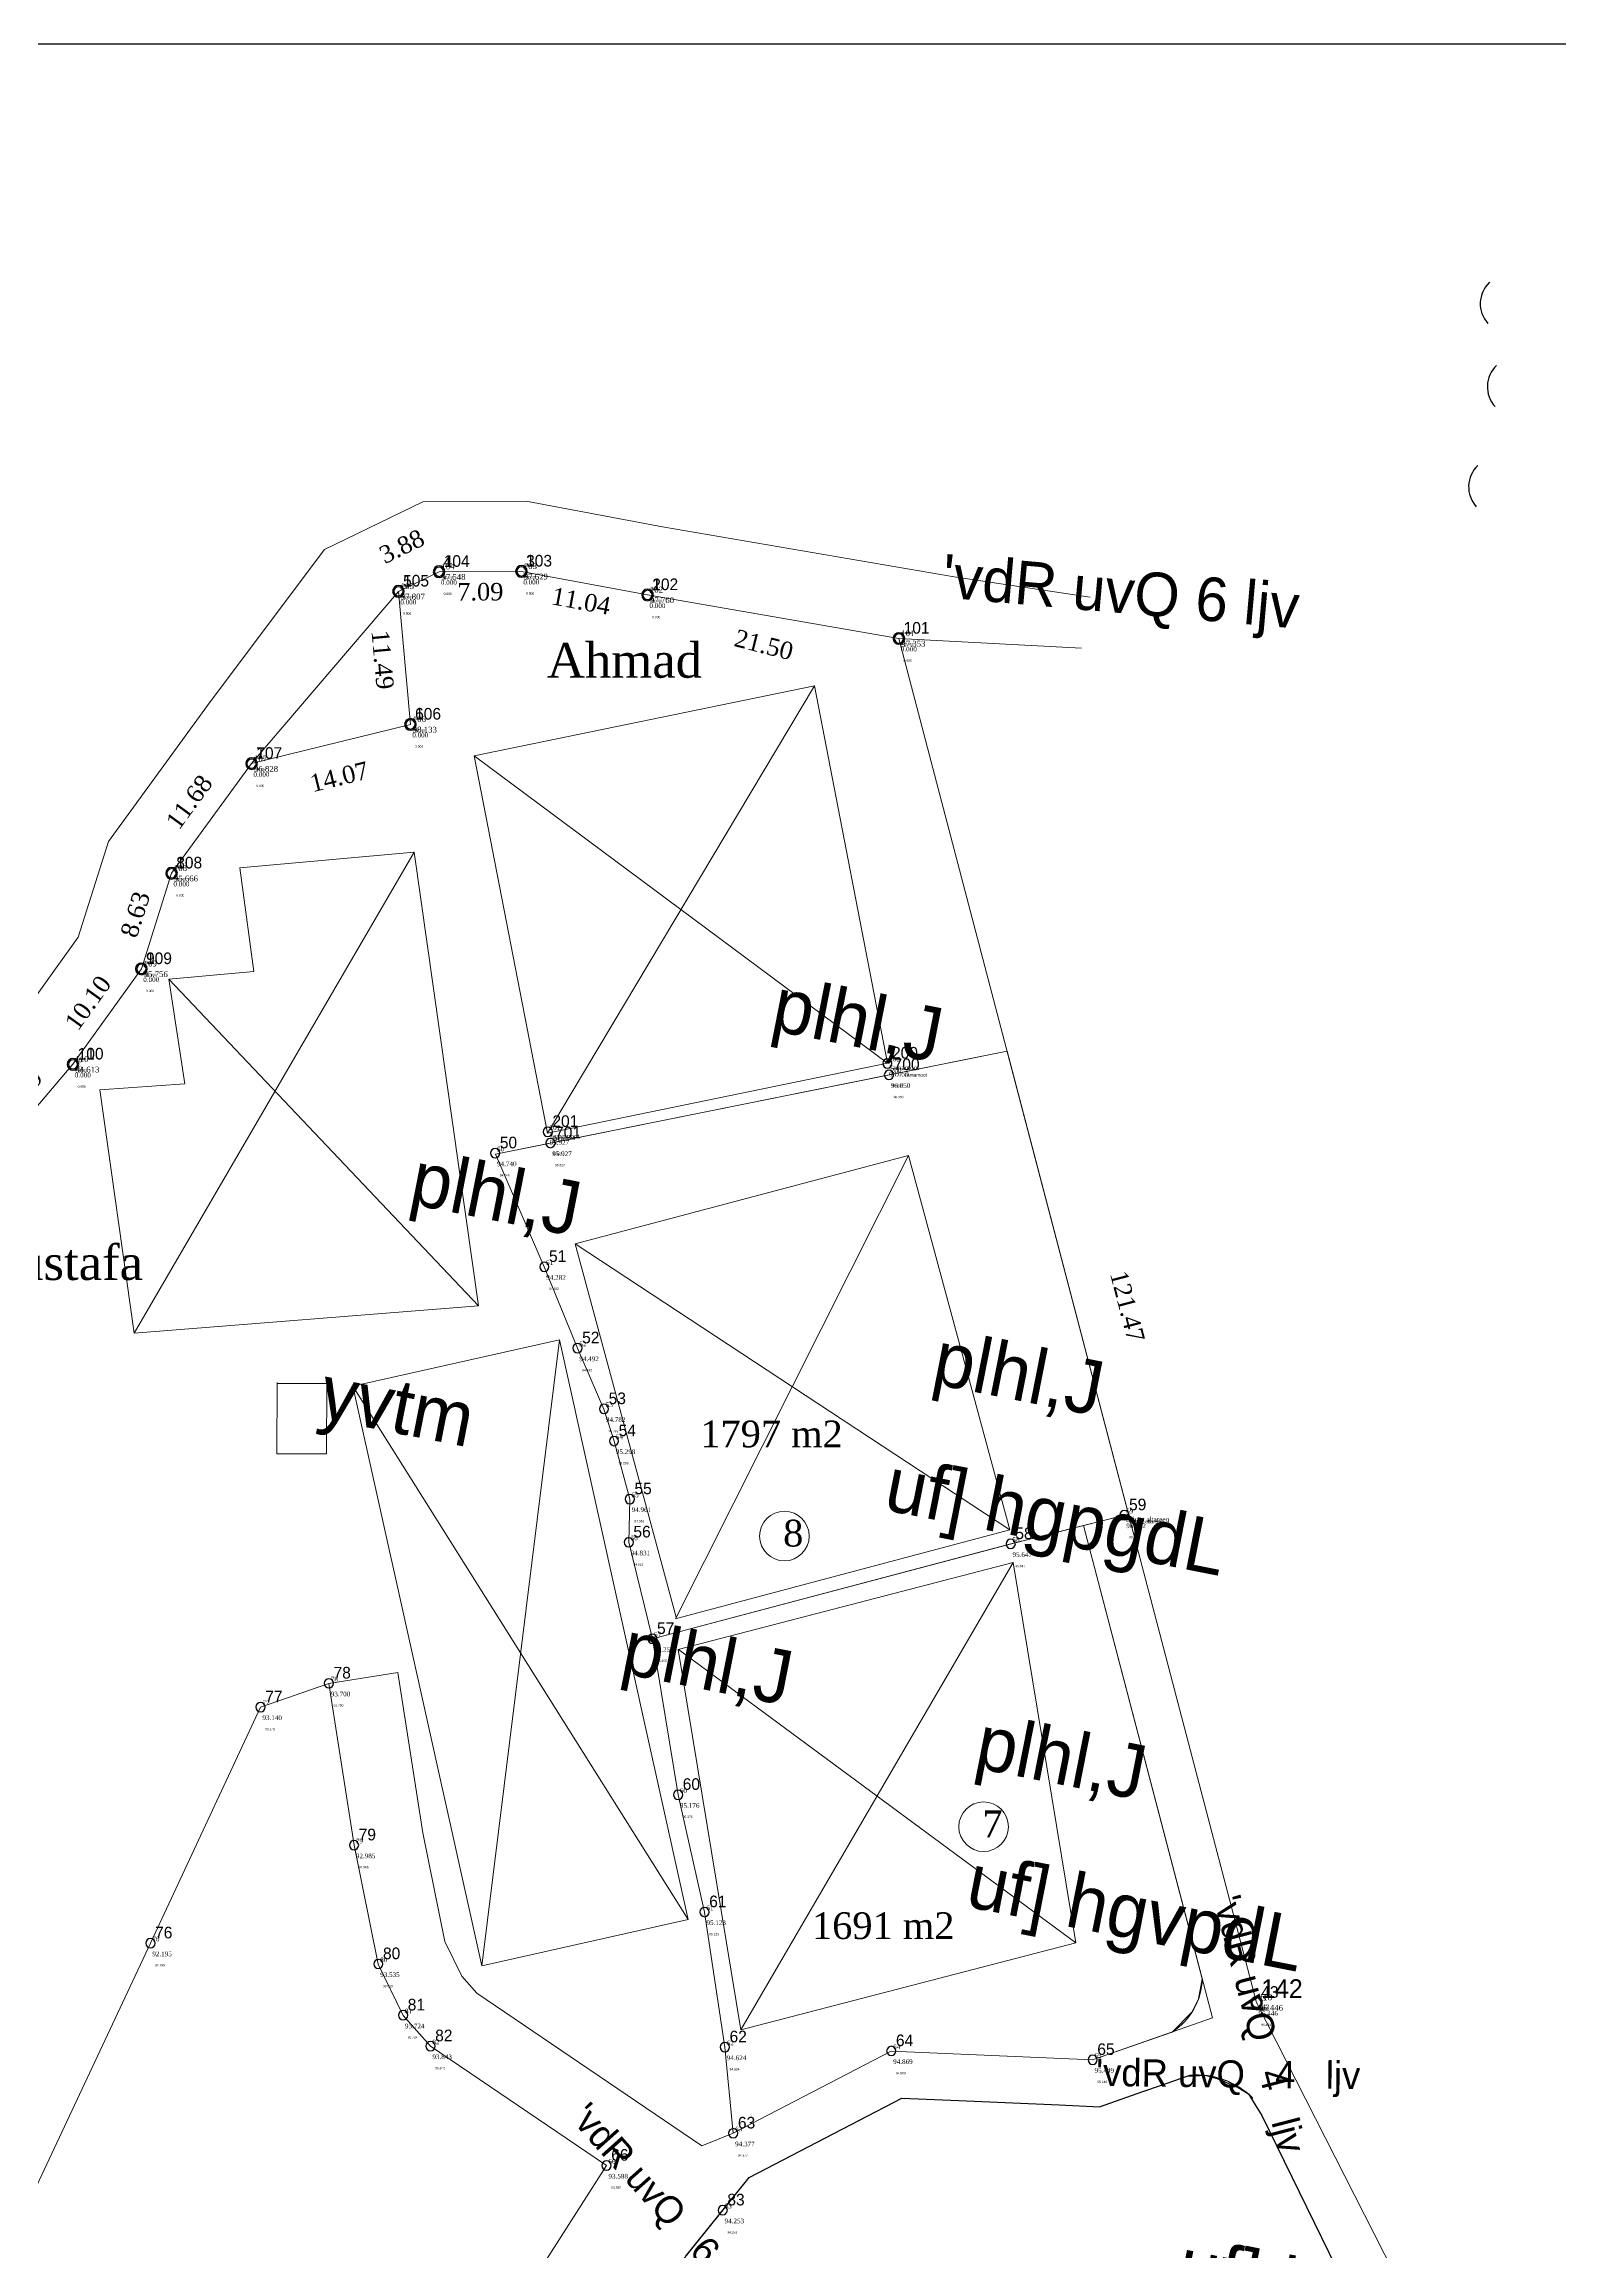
# Model space of a CAD drawing. Header units: millimetres. Extents: x 0 to 151572, y 0 to 180002.
# Drawn here: x 151310.6 to 151440.9, y 179811.9 to 180001.7 of the extents above; entities that cross this region are included whole.
import ezdxf

# ---------------------------------------------------------------- set-up
doc = ezdxf.new("R2010")
doc.units = ezdxf.units.MM
doc.layers.get('0').update_dxf_attribs({"linetype": 'CONTINUOUS'})
doc.layers.get('DEFPOINTS').update_dxf_attribs({"linetype": 'CONTINUOUS'})
for name, color, linetype in [('1', 7, 'CONTINUOUS'), ('10', 7, 'CONTINUOUS'), ('142', 7, 'CONTINUOUS'), ('2', 7, 'CONTINUOUS'), ('3', 7, 'CONTINUOUS'), ('4', 7, 'CONTINUOUS'), ('5', 7, 'CONTINUOUS'), ('6', 7, 'CONTINUOUS'), ('7', 7, 'CONTINUOUS'), ('7amamoot', 7, 'CONTINUOUS'), ('8', 7, 'CONTINUOUS'), ('9', 7, 'CONTINUOUS'), ('DIM', 12, 'CONTINUOUS'), ('DIM6', 2, 'CONTINUOUS'), ('DIMEN', 1, 'CONTINUOUS'), ('FRAME', 7, 'CONTINUOUS'), ('HATCH', 3, 'CONTINUOUS'), ('Layer1', 4, 'CONTINUOUS'), ('LINE', 3, 'CONTINUOUS'), ('nehaet', 7, 'CONTINUOUS'), ('Point_Codes', 7, 'CONTINUOUS'), ('Point_Elevations', 7, 'CONTINUOUS'), ('Point_Names', 7, 'CONTINUOUS'), ('TEXT', 6, 'CONTINUOUS')]:
    doc.layers.add(name, color=color, linetype=linetype)
doc.styles.add('F1', font='f1.shx', dxfattribs={"height": 0.5})
doc.styles.add('MONOTEXT', font='txt')
doc.styles.get("Standard").update_dxf_attribs({"font": 'times.ttf', "height": 1})
doc.dimstyles.new('250', dxfattribs={"dimtxt": 1.5, "dimasz": 0.18, "dimexe": 0.18, "dimexo": 0.0625, "dimgap": 0.09, "dimtad": 0, "dimzin": 0, "dimdsep": 46, "dimtxsty": 'Standard', "dimcen": 0.09, "dimse1": 1, "dimse2": 1, "dimsd1": 1, "dimsd2": 1, "dimclrt": 2, "dimazin": 0, "dimtfac": 1, "dimtofl": 0, "dimtmove": 0, "dimatfit": 3, "dimfxl": 1, "dimtolj": 1, "dimtzin": 0, "dimarcsym": 0})

# ---------------------------------------------------------------- blocks, each defined once
blk = doc.blocks.new('CIRCLE', base_point=(100, 100))
at = {"color": 0}
for start, end in [(90, 270), (270, 90)]:
    blk.add_arc((100, 100), 100, start, end, dxfattribs=at)
at = {"flags": 1}
for tag in ['NAME', 'FEATURE_CODE']:
    blk.add_attdef(tag, (0, 0), '', height=1, dxfattribs=at)
blk = doc.blocks.new('*D53')
at = {"layer": 'DEFPOINTS', "color": 0, "transparency": 16777216}
for p in [(151388.31, 179951.92), (151384.01, 179950.79), (151414.86, 179833.3)]:
    blk.add_point(p, dxfattribs=at)
at = {"layer": 'DIM6', "color": 2, "lineweight": 0, "transparency": 16777216, "insert": (151403.74, 179893.18), "char_height": 1.5, "attachment_point": 5, "rotation": 284.7117}
blk.add_mtext('\\A1;121.47', dxfattribs=at)
blk = doc.blocks.new('*D34')
at = {"layer": 'DEFPOINTS', "color": 0, "transparency": 16777216}
for p in [(151313.06, 179914), (151305.78, 179908.25), (151307.17, 179907.07)]:
    blk.add_point(p, dxfattribs=at)
at = {"layer": 'DIM6', "color": 2, "lineweight": 0, "transparency": 16777216, "insert": (151308.72, 179911.72), "char_height": 1.5, "attachment_point": 5, "rotation": 49.6686}
blk.add_mtext('\\A1;9.09', dxfattribs=at)
blk = doc.blocks.new('*D33')
at = {"layer": 'DEFPOINTS', "color": 0, "transparency": 16777216}
for p in [(151318.94, 179922.21), (151311.41, 179915.18), (151313.06, 179914)]:
    blk.add_point(p, dxfattribs=at)
at = {"layer": 'DIM6', "color": 2, "lineweight": 0, "transparency": 16777216, "insert": (151314.35, 179919.28), "char_height": 1.5, "attachment_point": 5, "rotation": 54.3764}
blk.add_mtext('\\A1;10.10', dxfattribs=at)
blk = doc.blocks.new('*D32')
at = {"layer": 'DEFPOINTS', "color": 0, "transparency": 16777216}
for p in [(151321.53, 179930.43), (151317.12, 179922.78), (151318.94, 179922.21)]:
    blk.add_point(p, dxfattribs=at)
at = {"layer": 'DIM6', "color": 2, "lineweight": 0, "transparency": 16777216, "insert": (151318.42, 179926.89), "char_height": 1.5, "attachment_point": 5, "rotation": 72.4686}
blk.add_mtext('\\A1;8.63', dxfattribs=at)
blk = doc.blocks.new('*D31')
at = {"layer": 'DEFPOINTS', "color": 0, "transparency": 16777216}
for p in [(151328.42, 179939.86), (151319.61, 179931.83), (151321.53, 179930.43)]:
    blk.add_point(p, dxfattribs=at)
at = {"layer": 'DIM6', "color": 2, "lineweight": 0, "transparency": 16777216, "insert": (151323.06, 179936.55), "char_height": 1.5, "attachment_point": 5, "rotation": 53.8542}
blk.add_mtext('\\A1;11.68', dxfattribs=at)
blk = doc.blocks.new('*D30')
at = {"layer": 'DEFPOINTS', "color": 0, "transparency": 16777216}
for p in [(151342.08, 179943.23), (151328.42, 179939.86), (151342.78, 179940.41)]:
    blk.add_point(p, dxfattribs=at)
at = {"layer": 'DIM6', "color": 2, "lineweight": 0, "transparency": 16777216, "insert": (151335.95, 179938.72), "char_height": 1.5, "attachment_point": 5, "rotation": 13.8735}
blk.add_mtext('\\A1;14.07', dxfattribs=at)
blk = doc.blocks.new('*D29')
at = {"layer": 'DEFPOINTS', "color": 0, "transparency": 16777216}
for p in [(151341.05, 179954.68), (151340.21, 179943.07), (151342.08, 179943.23)]:
    blk.add_point(p, dxfattribs=at)
at = {"layer": 'DIM6', "color": 2, "lineweight": 0, "transparency": 16777216, "insert": (151339.69, 179948.79), "char_height": 1.5, "attachment_point": 5, "rotation": 275.1489}
blk.add_mtext('\\A1;11.49', dxfattribs=at)
blk = doc.blocks.new('*D28')
at = {"layer": 'DEFPOINTS', "color": 0, "transparency": 16777216}
for p in [(151339.59, 179957.69), (151344.54, 179956.37), (151341.05, 179954.68)]:
    blk.add_point(p, dxfattribs=at)
at = {"layer": 'DIM6', "color": 2, "lineweight": 0, "transparency": 16777216, "insert": (151341.34, 179958.54), "char_height": 1.5, "attachment_point": 5, "rotation": 25.8382}
blk.add_mtext('\\A1;3.88', dxfattribs=at)
blk = doc.blocks.new('*D27')
at = {"layer": 'DEFPOINTS', "color": 0, "transparency": 16777216}
for p in [(151344.54, 179956.37), (151351.63, 179956.4), (151344.55, 179954.61)]:
    blk.add_point(p, dxfattribs=at)
at = {"layer": 'DIM6', "color": 2, "lineweight": 0, "transparency": 16777216, "insert": (151348.09, 179954.63), "char_height": 1.5, "attachment_point": 5, "rotation": 0.2307}
blk.add_mtext('\\A1;7.09', dxfattribs=at)
blk = doc.blocks.new('*D26')
at = {"layer": 'DEFPOINTS', "color": 0, "transparency": 16777216}
for p in [(151351.63, 179956.4), (151362.48, 179954.37), (151362.19, 179952.83)]:
    blk.add_point(p, dxfattribs=at)
at = {"layer": 'DIM6', "color": 2, "lineweight": 0, "transparency": 16777216, "insert": (151356.76, 179953.84), "char_height": 1.5, "attachment_point": 5, "rotation": 349.4149}
blk.add_mtext('\\A1;11.04', dxfattribs=at)
blk = doc.blocks.new('*D25')
at = {"layer": 'DEFPOINTS', "color": 0, "transparency": 16777216}
for p in [(151362.48, 179954.37), (151382.9, 179947.44), (151383.32, 179949.1)]:
    blk.add_point(p, dxfattribs=at)
at = {"layer": 'DIM6', "color": 2, "lineweight": 0, "transparency": 16777216, "insert": (151372.48, 179950.08), "char_height": 1.5, "attachment_point": 5, "rotation": 345.8046}
blk.add_mtext('\\A1;21.50', dxfattribs=at)
blk = doc.blocks.new('A$C45845B06')
at = {"color": 30}
ref = blk.add_blockref('CIRCLE', (121.65, 235.79, 96.05), dxfattribs=dict(at, xscale=0.003999999986262992, yscale=0.003999999986262992, zscale=0.003999999986262992))
ref.add_attrib('NAME', '700', (121.81, 235.95, 96.05), dxfattribs={"height": 0.4})
ref.add_attrib('ELEVATION', '96.050', (121.81, 234.67, 96.05), dxfattribs={"height": 0.4})
ref = blk.add_blockref('CIRCLE', (92.53, 229.93, 95.93), dxfattribs=dict(at, xscale=0.003999999986262992, yscale=0.003999999986262992, zscale=0.003999999986262992))
ref.add_attrib('NAME', '701', (92.69, 230.09, 95.93), dxfattribs={"height": 0.4})
ref.add_attrib('ELEVATION', '95.927', (92.69, 228.81, 95.93), dxfattribs={"height": 0.4})
ref = blk.add_blockref('CIRCLE', (87.78, 229.06, 94.74), dxfattribs=dict(at, xscale=0.003999999986262992, yscale=0.003999999986262992, zscale=0.003999999986262992))
ref.add_attrib('NAME', '50', (87.94, 229.22, 94.74), dxfattribs={"height": 0.4})
ref.add_attrib('ELEVATION', '94.740', (87.94, 227.94, 94.74), dxfattribs={"height": 0.4})
ref = blk.add_blockref('CIRCLE', (92.01, 219.29, 94.28), dxfattribs=dict(at, xscale=0.003999999986262992, yscale=0.003999999986262992, zscale=0.003999999986262992))
ref.add_attrib('NAME', '51', (92.17, 219.45, 94.28), dxfattribs={"height": 0.4})
ref.add_attrib('ELEVATION', '94.282', (92.17, 218.17, 94.28), dxfattribs={"height": 0.4})
ref = blk.add_blockref('CIRCLE', (94.86, 212.29, 94.49), dxfattribs=dict(at, xscale=0.003999999986262992, yscale=0.003999999986262992, zscale=0.003999999986262992))
ref.add_attrib('NAME', '52', (95.02, 212.45, 94.49), dxfattribs={"height": 0.4})
ref.add_attrib('ELEVATION', '94.492', (95.02, 211.17, 94.49), dxfattribs={"height": 0.4})
ref = blk.add_blockref('CIRCLE', (97.14, 207.06, 94.78), dxfattribs=dict(at, xscale=0.003999999986262992, yscale=0.003999999986262992, zscale=0.003999999986262992))
ref.add_attrib('NAME', '53', (97.3, 207.22, 94.78), dxfattribs={"height": 0.4})
ref.add_attrib('ELEVATION', '94.782', (97.3, 205.94, 94.78), dxfattribs={"height": 0.4})
ref = blk.add_blockref('CIRCLE', (98, 204.3, 95.3), dxfattribs=dict(at, xscale=0.003999999986262992, yscale=0.003999999986262992, zscale=0.003999999986262992))
ref.add_attrib('NAME', '54', (98.16, 204.46, 95.3), dxfattribs={"height": 0.4})
ref.add_attrib('ELEVATION', '95.298', (98.16, 203.18, 95.3), dxfattribs={"height": 0.4})
ref = blk.add_blockref('CIRCLE', (99.36, 199.31, 94.96), dxfattribs=dict(at, xscale=0.003999999986262992, yscale=0.003999999986262992, zscale=0.003999999986262992))
ref.add_attrib('NAME', '55', (99.52, 199.47, 94.96), dxfattribs={"height": 0.4})
ref.add_attrib('ELEVATION', '94.961', (99.52, 198.19, 94.96), dxfattribs={"height": 0.4})
ref = blk.add_blockref('CIRCLE', (99.27, 195.59, 94.83), dxfattribs=dict(at, xscale=0.003999999986262992, yscale=0.003999999986262992, zscale=0.003999999986262992))
ref.add_attrib('NAME', '56', (99.43, 195.75, 94.83), dxfattribs={"height": 0.4})
ref.add_attrib('ELEVATION', '94.831', (99.43, 194.47, 94.83), dxfattribs={"height": 0.4})
ref = blk.add_blockref('CIRCLE', (132.12, 195.45, 95.65), dxfattribs=dict(at, xscale=0.003999999986262992, yscale=0.003999999986262992, zscale=0.003999999986262992))
ref.add_attrib('NAME', '58', (132.28, 195.61, 95.65), dxfattribs={"height": 0.4})
ref.add_attrib('ELEVATION', '95.647', (132.28, 194.33, 95.65), dxfattribs={"height": 0.4})
ref = blk.add_blockref('CIRCLE', (101.3, 187.29, 95.25), dxfattribs=dict(at, xscale=0.003999999986262992, yscale=0.003999999986262992, zscale=0.003999999986262992))
ref.add_attrib('NAME', '57', (101.46, 187.45, 95.25), dxfattribs={"height": 0.4})
ref.add_attrib('ELEVATION', '95.255', (101.46, 186.17, 95.25), dxfattribs={"height": 0.4})
ref = blk.add_blockref('CIRCLE', (73.48, 183.46, 93.7), dxfattribs=dict(at, xscale=0.003999999986262992, yscale=0.003999999986262992, zscale=0.003999999986262992))
ref.add_attrib('NAME', '78', (73.64, 183.62, 93.7), dxfattribs={"height": 0.4})
ref.add_attrib('ELEVATION', '93.700', (73.64, 182.34, 93.7), dxfattribs={"height": 0.4})
ref = blk.add_blockref('CIRCLE', (67.6, 181.42, 93.14), dxfattribs=dict(at, xscale=0.003999999986262992, yscale=0.003999999986262992, zscale=0.003999999986262992))
ref.add_attrib('NAME', '77', (67.76, 181.58, 93.14), dxfattribs={"height": 0.4})
ref.add_attrib('ELEVATION', '93.140', (67.76, 180.3, 93.14), dxfattribs={"height": 0.4})
ref = blk.add_blockref('CIRCLE', (103.51, 173.88, 95.18), dxfattribs=dict(at, xscale=0.003999999986262992, yscale=0.003999999986262992, zscale=0.003999999986262992))
ref.add_attrib('NAME', '60', (103.67, 174.04, 95.18), dxfattribs={"height": 0.4})
ref.add_attrib('ELEVATION', '95.176', (103.67, 172.76, 95.18), dxfattribs={"height": 0.4})
ref = blk.add_blockref('CIRCLE', (75.64, 169.54, 92.99), dxfattribs=dict(at, xscale=0.003999999986262992, yscale=0.003999999986262992, zscale=0.003999999986262992))
ref.add_attrib('NAME', '79', (75.8, 169.7, 92.99), dxfattribs={"height": 0.4})
ref.add_attrib('ELEVATION', '92.985', (75.8, 168.42, 92.99), dxfattribs={"height": 0.4})
ref = blk.add_blockref('CIRCLE', (105.79, 163.79, 95.12), dxfattribs=dict(at, xscale=0.003999999986262992, yscale=0.003999999986262992, zscale=0.003999999986262992))
ref.add_attrib('NAME', '61', (105.95, 163.95, 95.12), dxfattribs={"height": 0.4})
ref.add_attrib('ELEVATION', '95.123', (105.95, 162.67, 95.12), dxfattribs={"height": 0.4})
ref = blk.add_blockref('CIRCLE', (58.13, 161.11, 92.2), dxfattribs=dict(at, xscale=0.003999999986262992, yscale=0.003999999986262992, zscale=0.003999999986262992))
ref.add_attrib('NAME', '76', (58.29, 161.27, 92.2), dxfattribs={"height": 0.4})
ref.add_attrib('ELEVATION', '92.195', (58.29, 159.99, 92.2), dxfattribs={"height": 0.4})
ref = blk.add_blockref('CIRCLE', (77.73, 159.32, 93.53), dxfattribs=dict(at, xscale=0.003999999986262992, yscale=0.003999999986262992, zscale=0.003999999986262992))
ref.add_attrib('NAME', '80', (77.89, 159.48, 93.53), dxfattribs={"height": 0.4})
ref.add_attrib('ELEVATION', '93.535', (77.89, 158.2, 93.53), dxfattribs={"height": 0.4})
ref = blk.add_blockref('CIRCLE', (79.86, 154.91, 93.72), dxfattribs=dict(at, xscale=0.003999999986262992, yscale=0.003999999986262992, zscale=0.003999999986262992))
ref.add_attrib('NAME', '81', (80.02, 155.07, 93.72), dxfattribs={"height": 0.4})
ref.add_attrib('ELEVATION', '93.724', (80.02, 153.79, 93.72), dxfattribs={"height": 0.4})
ref = blk.add_blockref('CIRCLE', (82.22, 152.26, 93.84), dxfattribs=dict(at, xscale=0.003999999986262992, yscale=0.003999999986262992, zscale=0.003999999986262992))
ref.add_attrib('NAME', '82', (82.38, 152.42, 93.84), dxfattribs={"height": 0.4})
ref.add_attrib('ELEVATION', '93.843', (82.38, 151.14, 93.84), dxfattribs={"height": 0.4})
ref = blk.add_blockref('CIRCLE', (107.54, 152.17, 94.62), dxfattribs=dict(at, xscale=0.003999999986262992, yscale=0.003999999986262992, zscale=0.003999999986262992))
ref.add_attrib('NAME', '62', (107.7, 152.33, 94.62), dxfattribs={"height": 0.4})
ref.add_attrib('ELEVATION', '94.624', (107.7, 151.05, 94.62), dxfattribs={"height": 0.4})
ref = blk.add_blockref('CIRCLE', (121.85, 151.84, 94.87), dxfattribs=dict(at, xscale=0.003999999986262992, yscale=0.003999999986262992, zscale=0.003999999986262992))
ref.add_attrib('NAME', '64', (122.01, 152, 94.87), dxfattribs={"height": 0.4})
ref.add_attrib('ELEVATION', '94.869', (122.01, 150.72, 94.87), dxfattribs={"height": 0.4})
ref = blk.add_blockref('CIRCLE', (139.17, 151.08, 95.45), dxfattribs=dict(at, xscale=0.003999999986262992, yscale=0.003999999986262992, zscale=0.003999999986262992))
ref.add_attrib('NAME', '65', (139.33, 151.24, 95.45), dxfattribs={"height": 0.4})
ref.add_attrib('ELEVATION', '95.449', (139.33, 149.96, 95.45), dxfattribs={"height": 0.4})
ref = blk.add_blockref('CIRCLE', (108.26, 144.76, 94.38), dxfattribs=dict(at, xscale=0.003999999986262992, yscale=0.003999999986262992, zscale=0.003999999986262992))
ref.add_attrib('NAME', '63', (108.42, 144.92, 94.38), dxfattribs={"height": 0.4})
ref.add_attrib('ELEVATION', '94.377', (108.42, 143.64, 94.38), dxfattribs={"height": 0.4})
ref = blk.add_blockref('CIRCLE', (97.36, 141.99, 93.59), dxfattribs=dict(at, xscale=0.003999999986262992, yscale=0.003999999986262992, zscale=0.003999999986262992))
ref.add_attrib('NAME', '66', (97.52, 142.15, 93.59), dxfattribs={"height": 0.4})
ref.add_attrib('ELEVATION', '93.588', (97.52, 140.87, 93.59), dxfattribs={"height": 0.4})
ref = blk.add_blockref('CIRCLE', (107.35, 138.14, 94.25), dxfattribs=dict(at, xscale=0.003999999986262992, yscale=0.003999999986262992, zscale=0.003999999986262992))
ref.add_attrib('NAME', '83', (107.51, 138.3, 94.25), dxfattribs={"height": 0.4})
ref.add_attrib('ELEVATION', '94.253', (107.51, 137.02, 94.25), dxfattribs={"height": 0.4})
at = {"layer": '1', "color": 30}
ref = blk.add_blockref('CIRCLE', (122.51, 273.33), dxfattribs=dict(at, xscale=0.003999999986262992, yscale=0.003999999986262992, zscale=0.003999999986262992))
ref.add_attrib('NAME', '1', (122.67, 273.49), dxfattribs={"layer": '0', "height": 0.4})
ref.add_attrib('FEATURE_CODE', '1', (122.67, 272.77), dxfattribs={"layer": '0', "height": 0.4})
ref.add_attrib('ELEVATION', '0.000', (122.67, 272.21), dxfattribs={"layer": '0', "height": 0.4})
at = {"layer": '10', "color": 30}
ref = blk.add_blockref('CIRCLE', (51.47, 236.7), dxfattribs=dict(at, xscale=0.003999999986262992, yscale=0.003999999986262992, zscale=0.003999999986262992))
ref.add_attrib('NAME', '10', (51.63, 236.86), dxfattribs={"layer": '0', "height": 0.4})
ref.add_attrib('FEATURE_CODE', '10', (51.63, 236.14), dxfattribs={"layer": '0', "height": 0.4})
ref.add_attrib('ELEVATION', '0.000', (51.63, 235.58), dxfattribs={"layer": '0', "height": 0.4})
at = {"layer": '142', "color": 30}
ref = blk.add_blockref('CIRCLE', (153.27, 156, 96.45), dxfattribs=dict(at, xscale=0.003999999986262992, yscale=0.003999999986262992, zscale=0.003999999986262992))
ref.add_attrib('NAME', '43', (153.43, 156.16, 96.45), dxfattribs={"layer": '0', "height": 0.4})
ref.add_attrib('FEATURE_CODE', '142', (153.43, 155.44, 96.45), dxfattribs={"layer": '0', "height": 0.4})
ref.add_attrib('ELEVATION', '96.446', (153.43, 154.88, 96.45), dxfattribs={"layer": '0', "height": 0.4})
at = {"layer": '2', "color": 30}
ref = blk.add_blockref('CIRCLE', (100.89, 277.07), dxfattribs=dict(at, xscale=0.003999999986262992, yscale=0.003999999986262992, zscale=0.003999999986262992))
ref.add_attrib('NAME', '2', (101.05, 277.23), dxfattribs={"layer": '0', "height": 0.4})
ref.add_attrib('FEATURE_CODE', '2', (101.05, 276.51), dxfattribs={"layer": '0', "height": 0.4})
ref.add_attrib('ELEVATION', '0.000', (101.05, 275.95), dxfattribs={"layer": '0', "height": 0.4})
at = {"layer": '3', "color": 30}
ref = blk.add_blockref('CIRCLE', (90.04, 279.1), dxfattribs=dict(at, xscale=0.003999999986262992, yscale=0.003999999986262992, zscale=0.003999999986262992))
ref.add_attrib('NAME', '3', (90.2, 279.26), dxfattribs={"layer": '0', "height": 0.4})
ref.add_attrib('FEATURE_CODE', '3', (90.2, 278.54), dxfattribs={"layer": '0', "height": 0.4})
ref.add_attrib('ELEVATION', '0.000', (90.2, 277.98), dxfattribs={"layer": '0', "height": 0.4})
at = {"layer": '4', "color": 30}
ref = blk.add_blockref('CIRCLE', (82.95, 279.07), dxfattribs=dict(at, xscale=0.003999999986262992, yscale=0.003999999986262992, zscale=0.003999999986262992))
ref.add_attrib('NAME', '4', (83.11, 279.23), dxfattribs={"layer": '0', "height": 0.4})
ref.add_attrib('FEATURE_CODE', '4', (83.11, 278.51), dxfattribs={"layer": '0', "height": 0.4})
ref.add_attrib('ELEVATION', '0.000', (83.11, 277.95), dxfattribs={"layer": '0', "height": 0.4})
at = {"layer": '5', "color": 30}
ref = blk.add_blockref('CIRCLE', (79.46, 277.38), dxfattribs=dict(at, xscale=0.003999999986262992, yscale=0.003999999986262992, zscale=0.003999999986262992))
ref.add_attrib('NAME', '5', (79.62, 277.54), dxfattribs={"layer": '0', "height": 0.4})
ref.add_attrib('FEATURE_CODE', '5', (79.62, 276.82), dxfattribs={"layer": '0', "height": 0.4})
ref.add_attrib('ELEVATION', '0.000', (79.62, 276.26), dxfattribs={"layer": '0', "height": 0.4})
at = {"layer": '6', "color": 30}
ref = blk.add_blockref('CIRCLE', (80.49, 265.94), dxfattribs=dict(at, xscale=0.003999999986262992, yscale=0.003999999986262992, zscale=0.003999999986262992))
ref.add_attrib('NAME', '6', (80.65, 266.1), dxfattribs={"layer": '0', "height": 0.4})
ref.add_attrib('FEATURE_CODE', '6', (80.65, 265.38), dxfattribs={"layer": '0', "height": 0.4})
ref.add_attrib('ELEVATION', '0.000', (80.65, 264.82), dxfattribs={"layer": '0', "height": 0.4})
at = {"layer": '7', "color": 30}
ref = blk.add_blockref('CIRCLE', (66.83, 262.56), dxfattribs=dict(at, xscale=0.003999999986262992, yscale=0.003999999986262992, zscale=0.003999999986262992))
ref.add_attrib('NAME', '7', (66.99, 262.72), dxfattribs={"layer": '0', "height": 0.4})
ref.add_attrib('FEATURE_CODE', '7', (66.99, 262), dxfattribs={"layer": '0', "height": 0.4})
ref.add_attrib('ELEVATION', '0.000', (66.99, 261.44), dxfattribs={"layer": '0', "height": 0.4})
at = {"layer": '7amamoot', "color": 30}
ref = blk.add_blockref('CIRCLE', (121.51, 236.78, 96.05), dxfattribs=dict(at, xscale=0.003999999986262992, yscale=0.003999999986262992, zscale=0.003999999986262992))
ref.add_attrib('NAME', '200', (121.67, 236.94, 96.05), dxfattribs={"layer": '0', "height": 0.4})
ref.add_attrib('FEATURE_CODE', '7amamoot', (121.67, 236.22, 96.05), dxfattribs={"layer": '0', "height": 0.4})
ref.add_attrib('ELEVATION', '96.050', (121.67, 235.66, 96.05), dxfattribs={"layer": '0', "height": 0.4})
ref = blk.add_blockref('CIRCLE', (92.3, 230.9, 95.93), dxfattribs=dict(at, xscale=0.003999999986262992, yscale=0.003999999986262992, zscale=0.003999999986262992))
ref.add_attrib('NAME', '201', (92.46, 231.06, 95.93), dxfattribs={"layer": '0', "height": 0.4})
ref.add_attrib('FEATURE_CODE', '7amamoot', (92.46, 230.34, 95.93), dxfattribs={"layer": '0', "height": 0.4})
ref.add_attrib('ELEVATION', '95.927', (92.46, 229.78, 95.93), dxfattribs={"layer": '0', "height": 0.4})
at = {"layer": '8', "color": 30}
ref = blk.add_blockref('CIRCLE', (59.95, 253.13), dxfattribs=dict(at, xscale=0.003999999986262992, yscale=0.003999999986262992, zscale=0.003999999986262992))
ref.add_attrib('NAME', '8', (60.11, 253.29), dxfattribs={"layer": '0', "height": 0.4})
ref.add_attrib('FEATURE_CODE', '8', (60.11, 252.57), dxfattribs={"layer": '0', "height": 0.4})
ref.add_attrib('ELEVATION', '0.000', (60.11, 252.01), dxfattribs={"layer": '0', "height": 0.4})
at = {"layer": '9', "color": 30}
ref = blk.add_blockref('CIRCLE', (57.35, 244.91), dxfattribs=dict(at, xscale=0.003999999986262992, yscale=0.003999999986262992, zscale=0.003999999986262992))
ref.add_attrib('NAME', '9', (57.51, 245.07), dxfattribs={"layer": '0', "height": 0.4})
ref.add_attrib('FEATURE_CODE', '9', (57.51, 244.35), dxfattribs={"layer": '0', "height": 0.4})
ref.add_attrib('ELEVATION', '0.000', (57.51, 243.79), dxfattribs={"layer": '0', "height": 0.4})
at = {"layer": 'nehaet', "color": 30}
ref = blk.add_blockref('CIRCLE', (141.9, 197.93, 96.59), dxfattribs=dict(at, xscale=0.003999999986262992, yscale=0.003999999986262992, zscale=0.003999999986262992))
ref.add_attrib('NAME', '59', (142.06, 198.09, 96.59), dxfattribs={"layer": '0', "height": 0.4})
ref.add_attrib('FEATURE_CODE', 'nehaet altareeq', (142.06, 197.37, 96.59), dxfattribs={"layer": '0', "height": 0.4})
ref.add_attrib('ELEVATION', '96.592', (142.06, 196.81, 96.59), dxfattribs={"layer": '0', "height": 0.4})
at = {"layer": 'Point_Codes', "color": 6, "char_height": 0.3, "attachment_point": 1, "style": 'MONOTEXT'}
for s, insert in [('4', (83.35, 278.67)), ('3', (90.44, 278.7)), ('5', (79.86, 276.98)), ('2', (101.29, 276.67)), ('1', (122.91, 272.93)), ('6', (80.89, 265.54)), ('7', (67.23, 262.16)), ('8', (60.35, 252.73)), ('9', (57.75, 244.51)), ('10', (51.87, 236.3)), ('7amamoot', (122.96, 235.94, 28.82)), ('7amamoot', (92.7, 230.5, 95.93)), ('nehaet altareeq', (142.3, 197.53, 96.59)), ('142', (153.67, 155.6, 96.45))]:
    blk.add_mtext(s, dxfattribs=dict(at, insert=insert))
at = {"layer": 'Point_Elevations', "color": 4, "char_height": 0.2, "attachment_point": 1, "style": 'MONOTEXT'}
for s, insert in [('0.000', (83.35, 277.27)), ('0.000', (90.44, 277.3)), ('0.000', (79.86, 275.58)), ('0.000', (101.29, 275.27)), ('0.000', (122.91, 271.53)), ('0.000', (80.89, 264.14)), ('0.000', (67.23, 260.76)), ('0.000', (60.35, 251.33)), ('0.000', (57.75, 243.11)), ('0.000', (51.87, 234.9)), ('96.050', (121.91, 234.98, 96.05)), ('96.050', (122.05, 233.99, 96.05)), ('95.927', (92.7, 229.1, 95.93)), ('95.927', (92.93, 228.13, 95.93)), ('94.740', (88.18, 227.26, 94.74)), ('94.282', (92.41, 217.49, 94.28)), ('94.492', (95.26, 210.49, 94.49)), ('94.782', (97.54, 205.26, 94.78)), ('95.298', (98.4, 202.5, 95.3)), ('94.961', (99.76, 197.51, 94.96)), ('96.592', (142.3, 196.13, 96.59)), ('94.831', (99.67, 193.79, 94.83)), ('95.647', (132.52, 193.65, 95.65)), ('95.255', (101.7, 185.49, 95.25)), ('93.700', (73.88, 181.66, 93.7)), ('93.140', (68, 179.62, 93.14)), ('95.176', (103.91, 172.08, 95.18)), ('92.985', (76.04, 167.74, 92.99)), ('95.123', (106.19, 161.99, 95.12)), ('92.195', (58.53, 159.31, 92.2)), ('93.535', (78.13, 157.52, 93.53)), ('96.446', (153.67, 154.2, 96.45)), ('93.724', (80.26, 153.11, 93.72)), ('93.843', (82.62, 150.46, 93.84)), ('94.624', (107.94, 150.37, 94.62)), ('94.869', (122.25, 150.04, 94.87)), ('95.449', (139.57, 149.28, 95.45)), ('94.377', (108.66, 142.96, 94.38)), ('93.588', (97.76, 140.19, 93.59)), ('94.253', (107.75, 136.34, 94.25))]:
    blk.add_mtext(s, dxfattribs=dict(at, insert=insert))
at = {"layer": 'Point_Names', "color": 1, "char_height": 1, "width": 1, "attachment_point": 7, "style": 'MONOTEXT'}
for s, insert in [('4', (83.35, 279.47)), ('3', (90.44, 279.5)), ('5', (79.86, 277.78)), ('2', (101.29, 277.47)), ('1', (122.91, 273.73)), ('6', (80.89, 266.34)), ('7', (67.23, 262.96)), ('8', (60.35, 253.53)), ('9', (57.75, 245.31)), ('10', (51.87, 237.1)), ('200', (121.91, 237.18, 96.05)), ('700', (122.05, 236.19, 96.05)), ('201', (92.7, 231.3, 95.93)), ('50', (88.18, 229.46, 94.74)), ('701', (92.93, 230.33, 95.93)), ('51', (92.41, 219.69, 94.28)), ('52', (95.26, 212.69, 94.49)), ('53', (97.54, 207.46, 94.78)), ('54', (98.4, 204.7, 95.3)), ('55', (99.76, 199.71, 94.96)), ('59', (142.3, 198.33, 96.59)), ('56', (99.67, 195.99, 94.83)), ('58', (132.52, 195.85, 95.65)), ('57', (101.7, 187.69, 95.25)), ('78', (73.88, 183.86, 93.7)), ('77', (68, 181.82, 93.14)), ('60', (103.91, 174.28, 95.18)), ('79', (76.04, 169.94, 92.99)), ('61', (106.19, 164.19, 95.12)), ('76', (58.53, 161.51, 92.2)), ('80', (78.13, 159.72, 93.53)), ('81', (80.26, 155.31, 93.72)), ('43', (153.67, 156.4, 96.45)), ('82', (82.62, 152.66, 93.84)), ('62', (107.94, 152.57, 94.62)), ('64', (122.25, 152.24, 94.87)), ('65', (139.57, 151.48, 95.45)), ('63', (108.66, 145.16, 94.38)), ('66', (97.76, 142.39, 93.59)), ('83', (107.75, 138.54, 94.25))]:
    blk.add_mtext(s, dxfattribs=dict(at, insert=insert))

msp = doc.modelspace()

# ---------------------------------------------------------------- linework, layer by layer
at = {"layer": 'DIM', "color": 7, "lineweight": 0, "flags": 128}
for points in [[(151285.7, 179896.436), (151295.772, 179906.708), (151303.15, 179911.603), (151308.322, 179917.695), (151313.502, 179924.924), (151316.109, 179933.177), (151324.864, 179945.163), (151334.701, 179958.272), (151334.701, 179958.272), (151343.154, 179962.366), (151352.172, 179962.402), (151363.766, 179960.235), (151388.849, 179955.915)], [(151274.503, 179799.068), (151291.893, 179845.615), (151261.988, 179855.244), (151264.422, 179858.922), (151274.129, 179871.479), (151282.77, 179882.804), (151287.974, 179890.185), (151299.615, 179902.057), (151307.175, 179907.073), (151313.055, 179913.999), (151318.936, 179922.206), (151321.534, 179930.432), (151328.422, 179939.861), (151342.08, 179943.235), (151341.049, 179954.68), (151344.542, 179956.371), (151351.628, 179956.4), (151362.478, 179954.372), (151384.099, 179950.626), (151414.856, 179833.303), (151437.645, 179788.494)]]:
    msp.add_lwpolyline(points, dxfattribs=at)
at = {"layer": 'DIM6', "color": 7, "lineweight": 0}
for p, q in [((151328.422, 179939.861), (151341.049, 179954.68)), ((151393.403, 179915.133, 96.093), (151349.406, 179906.275, 95.907)), ((151335.067, 179860.759, 93.7), (151329.19, 179858.715, 93.14)), ((151335.067, 179860.759, 91.302), (151340.995, 179861.682, 91.302)), ((151329.19, 179858.715, 93.14), (151319.718, 179838.41, 92.195)), ((151400.758, 179828.374, 95.449), (151411.068, 179831.979, 96.178)), ((151401.352, 179824.344, 95.398), (151409.142, 179827.068, 95.949)), ((151408.803, 179826.949, 95.925), (151401.352, 179824.344, 95.398)), ((151410.557, 179827.032), (151408.803, 179826.949, 95.925)), ((151412.386, 179826.536), (151410.557, 179827.032)), ((151414.156, 179825.445), (151412.386, 179826.536)), ((151384.333, 179825.092, 95.449), (151371.209, 179818.256, 94.253)), ((151401.352, 179824.344, 95.398), (151384.333, 179825.092, 95.449)), ((151415.305, 179823.596), (151414.156, 179825.445)), ((151369.849, 179822.058, 94.377), (151367.146, 179820.981, 91.302)), ((151371.209, 179818.256, 94.253), (151368.94, 179815.437, 94.253)), ((151417.589, 179818.924, 97.687), (151430.026, 179793.481, 97.687)), ((151368.94, 179815.437, 94.253), (151361.687, 179806.423, 94.247))]:
    msp.add_line(p, q, dxfattribs=at)
at = {"layer": 'DIM6', "color": 7, "lineweight": 0, "flags": 128}
for points, elevation in [([(151393.65, 179872.73), (151403.842, 179875.314), (151393.403, 179915.133), (151349.406, 179906.275), (151353.594, 179896.591), (151356.451, 179889.585), (151358.727, 179884.354), (151359.59, 179881.597), (151360.951, 179876.608), (151360.856, 179872.889), (151362.886, 179864.585), (151393.65, 179872.73)], 96.592), ([(151400.758, 179828.374), (151383.437, 179829.136), (151369.849, 179822.058), (151369.128, 179829.466), (151367.375, 179841.086), (151365.103, 179851.181), (151362.886, 179864.585), (151360.856, 179872.889), (151360.951, 179876.608), (151359.59, 179881.597), (151358.727, 179884.354), (151356.451, 179889.585), (151353.594, 179896.591), (151349.406, 179906.275)], 95.449), ([(151403.842, 179875.314), (151393.709, 179872.746), (151362.886, 179864.585)], 96.592), ([(151303.387, 179787.54), (151312.004, 179784.391), (151316.629, 179782.063), (151320.906, 179781.257), (151322.972, 179781.551), (151331.191, 179787.637), (151339.639, 179794.969), (151349.226, 179804.078), (151358.946, 179819.291), (151343.806, 179829.555), (151341.449, 179832.204), (151339.318, 179836.616), (151337.233, 179846.837), (151335.067, 179860.759)], 91.302), ([(151367.146, 179820.981), (151347.792, 179834.102), (151346.488, 179835.567), (151345.047, 179838.551), (151343.14, 179847.899), (151340.995, 179861.682)], 91.302), ([(151401.352, 179824.344), (151384.333, 179825.092), (151371.209, 179818.256)], 95.449), ([(151371.209, 179818.256), (151361.687, 179806.423), (151349.214, 179796.578), (151341.348, 179790.175), (151329.969, 179779.289), (151324.339, 179775.388), (151331.268, 179771.462), (151356.356, 179757.821), (151383.681, 179744.848), (151397.085, 179739.829), (151416.936, 179728.929), (151448.835, 179719.6)], 94.253)]:
    msp.add_lwpolyline(points, dxfattribs=dict(at, elevation=elevation))
for points, elevation in [([(151403.842, 179875.314), (151393.709, 179872.746), (151362.886, 179864.585), (151360.856, 179872.889), (151360.951, 179876.608), (151359.59, 179881.597), (151358.727, 179884.354), (151356.451, 179889.585), (151353.594, 179896.591), (151349.406, 179906.275), (151354.123, 179907.225), (151383.243, 179913.087), (151393.403, 179915.133)], 96.592), ([(151410.188, 179835.334), (151409.866, 179833.63), (151409.316, 179832.497), (151407.602, 179830.767), (151400.758, 179828.374), (151383.437, 179829.136), (151369.849, 179822.058), (151369.128, 179829.466), (151367.375, 179841.086), (151365.103, 179851.181), (151362.886, 179864.585), (151393.709, 179872.746), (151399.965, 179874.331), (151410.188, 179835.334)], 95.933), ([(151358.946, 179819.291), (151343.806, 179829.555), (151341.449, 179832.204), (151339.318, 179836.616), (151337.233, 179846.837), (151335.067, 179860.759), (151329.19, 179858.715), (151319.718, 179838.41), (151319.718, 179838.41), (151297.261, 179790.609), (151297.261, 179790.609), (151297.261, 179790.609), (151297.261, 179790.609), (151303.947, 179787.335), (151312.004, 179784.391), (151316.629, 179782.063), (151320.906, 179781.257), (151322.972, 179781.551), (151331.191, 179787.637), (151339.639, 179794.969), (151349.226, 179804.078), (151358.946, 179819.291)], 91.302)]:
    msp.add_lwpolyline(points, close=True, dxfattribs=dict(at, elevation=elevation))
msp.add_lwpolyline([(151399.965, 179874.331), (151411.068, 179831.979)], dxfattribs=at)
at = {"layer": 'DIM6', "color": 0, "elevation": 0.884, "flags": 128}
msp.add_lwpolyline([(151365.77, 179811.498), (151371.209, 179818.256), (151384.333, 179825.092), (151389.251, 179824.876), (151397.865, 179824.497), (151401.352, 179824.344), (151405.077, 179825.647), (151406.665, 179826.202), (151408.803, 179826.949), (151409.142, 179827.068), (151410.54, 179827.031), (151411.471, 179826.784), (151413.271, 179825.991), (151414.156, 179825.445), (151414.731, 179824.52), (151415.305, 179823.596), (151421.723, 179810.466)], dxfattribs=at)
at = {"layer": 'DIM6', "color": 7, "lineweight": 0}
for centre in [(151374.243, 179873.429), (151391.38, 179848.427)]:
    msp.add_circle(centre, 2.138, dxfattribs=at)
for centre, radius, start, end in [((151404.53, 179835.522, 95.933), 5.662, 302.86141, 358.0962), ((151409.675, 179820.156), 6.932, 45.35463, 94.41471)]:
    msp.add_arc(centre, radius, start, end, dxfattribs=at)
at = {"layer": 'DIMEN', "color": 7, "lineweight": 0, "flags": 128}
for points in [[(151388.849, 179955.915), (151400.538, 179954.185)], [(151384.099, 179950.626), (151399.8, 179949.784)]]:
    msp.add_lwpolyline(points, dxfattribs=at)
at = {"layer": 'HATCH', "color": 7, "linetype": 'Continuous'}
for centre in [(151436.634, 179979.423), (151437.242, 179972.275), (151435.634, 179963.667)]:
    msp.add_arc(centre, 2.539, 133.47886, 222.31185, dxfattribs=at)
at = {"layer": 'Layer1', "color": 7, "linetype": 'Continuous'}
msp.add_lwpolyline([(151522.38, 179621.744), (151522.38, 180001.744), (151242.38, 180001.744), (151242.38, 179621.744)], close=True, dxfattribs=at)
at = {"layer": 'LINE', "color": 7, "lineweight": 0}
for p, q in [((151330.632, 179886.62, 1.187), (151330.598, 179880.497, 95.908)), ((151334.896, 179886.546, 94.607), (151330.633, 179886.536, 95.794)), ((151334.895, 179886.63), (151334.86, 179880.507, 94.721)), ((151334.86, 179880.507, 94.721), (151330.598, 179880.497, 95.908))]:
    msp.add_line(p, q, dxfattribs=at)
at = {"layer": 'TEXT', "color": 7, "lineweight": 0}
for p, q in [((151376.824, 179946.566, 97.311), (151347.57, 179940.54, 95.816)), ((151376.824, 179946.566, 97.311), (151353.859, 179908.087, 94.607)), ((151383.113, 179914.112, 96.102), (151376.824, 179946.566, 97.311)), ((151353.859, 179908.087, 94.607), (151347.57, 179940.54, 95.816)), ((151383.113, 179914.112, 96.102), (151347.57, 179940.54, 95.816)), ((151342.39, 179932.259, 94.607), (151318.332, 179890.877, 94.607)), ((151327.401, 179930.889, 94.607), (151342.39, 179932.259, 94.607)), ((151347.936, 179893.238, 94.607), (151342.39, 179932.259, 94.607)), ((151328.608, 179921.978, 94.607), (151327.401, 179930.889, 94.607)), ((151321.302, 179921.31, 94.607), (151328.608, 179921.978, 94.607)), ((151322.676, 179912.332, 94.607), (151321.302, 179921.31, 94.607)), ((151347.936, 179893.238, 94.607), (151321.302, 179921.31, 94.607)), ((151383.113, 179914.112, 96.102), (151353.859, 179908.087, 94.607)), ((151315.355, 179911.817, 94.607), (151322.676, 179912.332, 94.607)), ((151318.332, 179890.877, 94.607), (151315.355, 179911.817, 94.607)), ((151384.922, 179906.171, 96.431), (151364.867, 179866.3)), ((151393.637, 179873.953, 96.082), (151356.26, 179898.548, 95.326)), ((151354.891, 179890.307, 95.063), (151337.139, 179886.318, 94.719)), ((151354.891, 179890.307, 95.063), (151348.223, 179836.468, 95.041)), ((151365.975, 179840.457, 95.385), (151354.891, 179890.307, 95.063)), ((151348.223, 179836.468, 95.041), (151337.139, 179886.318, 94.719)), ((151365.975, 179840.457, 95.385), (151337.139, 179886.318, 94.719)), ((151393.914, 179871.155, 96.288), (151365.098, 179863.673, 96.076)), ((151393.914, 179871.155, 96.288), (151370.485, 179830.968, 95.678)), ((151393.914, 179871.155, 96.288), (151399.301, 179838.451, 95.89)), ((151365.098, 179863.673, 96.076), (151370.485, 179830.968, 95.678)), ((151399.301, 179838.451, 95.89), (151365.134, 179863.663)), ((151365.975, 179840.457, 95.385), (151348.223, 179836.468, 95.041)), ((151399.301, 179838.451, 95.89), (151370.485, 179830.968, 95.678))]:
    msp.add_line(p, q, dxfattribs=at)
at = {"layer": 'TEXT', "color": 7, "lineweight": 0, "flags": 128}
for points, elevation in [([(151384.922, 179906.171), (151356.26, 179898.548)], 96.431), ([(151384.922, 179906.171), (151393.637, 179873.953)], 96.431), ([(151356.26, 179898.548), (151364.975, 179866.33)], 95.326), ([(151318.332, 179890.877), (151347.936, 179893.238), (151347.936, 179893.238), (151347.936, 179893.238), (151347.936, 179893.238)], 94.607), ([(151393.637, 179873.953), (151364.975, 179866.33)], 96.082)]:
    msp.add_lwpolyline(points, dxfattribs=dict(at, elevation=elevation))

# ---------------------------------------------------------------- block references
at = {"color": 7, "lineweight": 0}
msp.add_blockref('A$C45845B06', (151261.588, 179677.299), dxfattribs=at)
at = {"color": 7}
ref = msp.add_blockref('CIRCLE', (151344.542, 179956.371, 97.548), dxfattribs=dict(at, xscale=0.005, yscale=0.005, zscale=0.005))
ref.add_attrib('NAME', '104', (151344.742, 179956.571, 97.548), dxfattribs={"height": 0.5})
ref.add_attrib('ELEVATION', '97.548', (151344.742, 179955.671, 97.548), dxfattribs={"height": 0.5})
ref = msp.add_blockref('CIRCLE', (151351.628, 179956.4, 97.629), dxfattribs=dict(at, xscale=0.005, yscale=0.005, zscale=0.005))
ref.add_attrib('NAME', '103', (151351.828, 179956.6, 97.629), dxfattribs={"height": 0.5})
ref.add_attrib('ELEVATION', '97.629', (151351.828, 179955.7, 97.629), dxfattribs={"height": 0.5})
ref = msp.add_blockref('CIRCLE', (151341.049, 179954.68, 97.807), dxfattribs=dict(at, xscale=0.005, yscale=0.005, zscale=0.005))
ref.add_attrib('NAME', '105', (151341.249, 179954.88, 97.807), dxfattribs={"height": 0.5})
ref.add_attrib('ELEVATION', '97.807', (151341.249, 179953.98, 97.807), dxfattribs={"height": 0.5})
ref = msp.add_blockref('CIRCLE', (151362.478, 179954.372, 97.76), dxfattribs=dict(at, xscale=0.005, yscale=0.005, zscale=0.005))
ref.add_attrib('NAME', '102', (151362.678, 179954.572, 97.76), dxfattribs={"height": 0.5})
ref.add_attrib('ELEVATION', '97.760', (151362.678, 179953.672, 97.76), dxfattribs={"height": 0.5})
ref = msp.add_blockref('CIRCLE', (151384.099, 179950.626, 97.353), dxfattribs=dict(at, xscale=0.005, yscale=0.005, zscale=0.005))
ref.add_attrib('NAME', '101', (151384.299, 179950.826, 97.353), dxfattribs={"height": 0.5})
ref.add_attrib('ELEVATION', '97.353', (151384.299, 179949.926, 97.353), dxfattribs={"height": 0.5})
ref = msp.add_blockref('CIRCLE', (151342.08, 179943.235, 98.133), dxfattribs=dict(at, xscale=0.005, yscale=0.005, zscale=0.005))
ref.add_attrib('NAME', '106', (151342.28, 179943.435, 98.133), dxfattribs={"height": 0.5})
ref.add_attrib('ELEVATION', '98.133', (151342.28, 179942.535, 98.133), dxfattribs={"height": 0.5})
ref = msp.add_blockref('CIRCLE', (151328.422, 179939.861, 96.828), dxfattribs=dict(at, xscale=0.005, yscale=0.005, zscale=0.005))
ref.add_attrib('NAME', '107', (151328.622, 179940.061, 96.828), dxfattribs={"height": 0.5})
ref.add_attrib('ELEVATION', '96.828', (151328.622, 179939.161, 96.828), dxfattribs={"height": 0.5})
ref = msp.add_blockref('CIRCLE', (151321.534, 179930.432, 95.666), dxfattribs=dict(at, xscale=0.005, yscale=0.005, zscale=0.005))
ref.add_attrib('NAME', '108', (151321.734, 179930.632, 95.666), dxfattribs={"height": 0.5})
ref.add_attrib('ELEVATION', '95.666', (151321.734, 179929.732, 95.666), dxfattribs={"height": 0.5})
ref = msp.add_blockref('CIRCLE', (151318.936, 179922.206, 95.756), dxfattribs=dict(at, xscale=0.005, yscale=0.005, zscale=0.005))
ref.add_attrib('NAME', '109', (151319.136, 179922.406, 95.756), dxfattribs={"height": 0.5})
ref.add_attrib('ELEVATION', '95.756', (151319.136, 179921.506, 95.756), dxfattribs={"height": 0.5})
ref = msp.add_blockref('CIRCLE', (151313.055, 179913.999, 94.613), dxfattribs=dict(at, xscale=0.005, yscale=0.005, zscale=0.005))
ref.add_attrib('NAME', '110', (151313.255, 179914.199, 94.613), dxfattribs={"height": 0.5})
ref.add_attrib('ELEVATION', '94.613', (151313.255, 179913.299, 94.613), dxfattribs={"height": 0.5})
ref = msp.add_blockref('CIRCLE', (151414.856, 179833.303, 96.446), dxfattribs=dict(at, xscale=0.005000000004656613, yscale=0.005000000004656613, zscale=0.005000000004656613))
ref.add_attrib('NAME', '118', (151415.056, 179833.503, 96.446), dxfattribs={"height": 0.5})
ref.add_attrib('ELEVATION', '96.446', (151415.056, 179832.603, 96.446), dxfattribs={"height": 0.5})

# ---------------------------------------------------------------- texts
at = {"color": 7, "ltscale": 0.2}
for s, p in [('Ahmad', (151353.82, 179947.25)), ('Mustafa', (151304.23, 179895.45))]:
    msp.add_text(s, height=3, dxfattribs=at).set_placement(p)
at = {"layer": 'FRAME', "color": 7, "style": 'F1'}
for s, height, rotation, p in [("'vdR uvQ 6 ljv", 3.75, 354.96733, (151387.691, 179954.172, 100.921)), ('plhl,J', 4.6875, 348.85001, (151372.938, 179916.97)), ('plhl,J', 4.6875, 348.85001, (151341.828, 179902.028)), ('plhl,J', 4.6875, 348.85001, (151386.785, 179886.566)), ('yvtm', 4.6875, 348.85001, (151334.023, 179883.623)), ('uf] hgpgdL', 4.6875, 348.85001, (151382.656, 179875.71)), ('plhl,J', 4.6875, 348.85001, (151360.029, 179861.667)), ('plhl,J', 4.6875, 348.85001, (151390.451, 179853.531, 96.047)), ('uf] hgvpdL', 4.6875, 348.85001, (151389.693, 179841.595)), ("'vdR uvQ   4   ljv", 2.34375, 284.55116, (151411.154, 179842.154)), ("'vdR uvQ   4   ljv", 2.34375, 359.31319, (151401.046, 179826.131)), ("'vdR uvQ   6   ljv", 2.34375, 311.74447, (151355.736, 179823.354)), ('uf] hgpgdL', 4.6875, 348.85001, (151407.778, 179808.571))]:
    msp.add_text(s, height=height, rotation=rotation, dxfattribs=at).set_placement(p)
at = {"layer": 'Point_Elevations', "color": 7, "char_height": 0.2, "width": 1.4, "attachment_point": 1, "style": 'MONOTEXT'}
for s, insert in [('97.548', (151344.942, 179955.971, 97.548)), ('97.629', (151352.028, 179956, 97.629)), ('97.807', (151341.449, 179954.28, 97.807)), ('97.760', (151362.878, 179953.972, 97.76)), ('97.353', (151384.499, 179950.226, 97.353)), ('98.133', (151342.48, 179942.835, 98.133)), ('96.828', (151328.822, 179939.461, 96.828)), ('95.666', (151321.934, 179930.032, 95.666)), ('95.756', (151319.336, 179921.806, 95.756)), ('94.613', (151313.455, 179913.599, 94.613))]:
    msp.add_mtext(s, dxfattribs=dict(at, insert=insert))
at = {"layer": 'Point_Names', "color": 7, "attachment_point": 7, "style": 'MONOTEXT'}
for s, insert, char_height, width in [('104', (151344.942, 179956.771, 97.548), 1, 3), ('103', (151352.028, 179956.8, 97.629), 1, 3), ('105', (151341.449, 179955.08, 97.807), 1, 3), ('102', (151362.878, 179954.772, 97.76), 1, 3), ('101', (151384.499, 179951.026, 97.353), 1, 3), ('106', (151342.48, 179943.635, 98.133), 1, 3), ('107', (151328.822, 179940.261, 96.828), 1, 3), ('108', (151321.934, 179930.832, 95.666), 1, 3), ('109', (151319.336, 179922.606, 95.756), 1, 3), ('110', (151313.455, 179914.399, 94.613), 1, 3), ('142', (151415.256, 179833.703, 96.446), 1.6, 4.8)]:
    msp.add_mtext(s, dxfattribs=dict(at, insert=insert, char_height=char_height, width=width))
at = {"layer": 'TEXT', "color": 7}
for s, height, p in [('1797 m2', 2.2984, (151367.012, 179881.06, 35.649)), ('8', 2.298, (151374.135, 179872.526)), ('7', 2.298, (151391.272, 179847.524)), ('1691 m2', 2.2984, (151376.62, 179838.767))]:
    msp.add_text(s, height=height, dxfattribs=at).set_placement(p)

# ---------------------------------------------------------------- dimensions: what is measured, and where the dimension line sits
at = {"layer": 'DIM6', "color": 7, "lineweight": 0}
dim = msp.add_linear_dim(base=(151339.59, 179957.693), p1=(151344.542, 179956.371), p2=(151341.049, 179954.68), angle=205.83822, dimstyle='250', dxfattribs=at)
dim.commit()
dim.dimension.update_dxf_attribs({"geometry": '*D28', "text_midpoint": (151341.336, 179958.539), "dimtype": 161})
for p1, p2, distance, picture, middle in [((151351.628, 179956.4), (151344.542, 179956.371), 1.76, '*D27', (151348.092, 179954.625)), ((151351.628, 179956.4), (151362.478, 179954.372), -1.571, '*D26', (151356.765, 179953.841)), ((151341.049, 179954.68), (151342.08, 179943.235), -1.88, '*D29', (151339.693, 179948.789)), ((151362.478, 179954.372), (151383.32, 179949.1), -1.712, '*D25', (151372.479, 179950.076)), ((151414.856, 179833.303), (151384.008, 179950.79), -4.452, '*D53', (151403.739, 179893.177)), ((151328.422, 179939.861), (151342.08, 179943.235), -2.908, '*D30', (151335.948, 179938.724)), ((151328.422, 179939.861), (151321.534, 179930.432), -2.377, '*D31', (151323.058, 179936.549)), ((151321.534, 179930.432), (151318.936, 179922.206), -1.901, '*D32', (151318.422, 179926.892)), ((151318.936, 179922.206), (151313.055, 179913.999), -2.021, '*D33', (151314.353, 179919.28)), ((151313.055, 179913.999), (151307.175, 179907.073), -1.824, '*D34', (151308.725, 179911.716))]:
    dim = msp.add_aligned_dim(p1=p1, p2=p2, distance=distance, dimstyle='250', dxfattribs=at)
    dim.commit()
    dim.dimension.update_dxf_attribs({"geometry": picture, "text_midpoint": middle})

doc.saveas('drawing.dxf')
